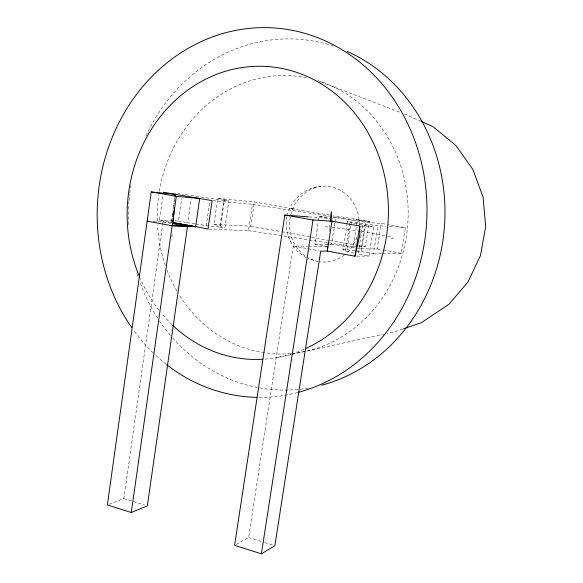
<?xml version="1.0" encoding="UTF-8"?>
<svg xmlns="http://www.w3.org/2000/svg" width="583" height="583" viewBox="0 0 583 583"><rect width="100%" height="100%" fill="white"/><g stroke="black" fill="none" stroke-linecap="round" stroke-linejoin="round"><path stroke-width="0.44" stroke-dasharray="2.92 2.19" d="M171.905 237.128L172.269 232.595M329.278 231.32L329.548 228.623M329.643 227.727L330.182 222.327M153.336 221.438L171.402 222.312L159.465 220.112L163.029 194.941M109.006 504.295L123.844 498.538L162.519 225.512M162.65 224.608L163 221.904M171.526 221.438L172.269 216.184M172.393 215.309L172.765 212.686M173.756 205.682L174.375 201.303M174.492 200.428L174.864 197.797L174.237 202.177M171.373 222.305L172 217.933M172.123 217.058L172.743 212.678M173.37 208.306L174.113 203.052M159.465 220.112L178.478 221.081L181.692 198.592M194.831 223.85L187.792 222.793L191.188 199.197M195.706 223.989L206.265 225.577L209.8 201.244M217.743 198.388L228.835 200.844L224.929 227.385L213.946 224.375L217.743 198.388L254.399 201.922L292.688 208.933L291.405 208.831L294.393 208.699M206.265 225.577L219.944 227.166L223.872 200.377L228.835 200.844M220.614 225.92L224.455 199.714M208.882 229.104L248.489 230.664L252.417 204.305L329.57 216.22M213.946 224.375L250.777 226.153L254.399 201.922M286.931 216.497C283.578 232.398 291.74 250.231 306.315 257.599M236.159 544.471L248.635 537.519L293.285 246.026L307.7 246.179M327.508 246.383L314.827 244.066L318.289 221.773M318.427 220.877L319.12 216.417L329.606 217.233M329.803 244.299L331.567 244.321L334.897 223.034M335.036 222.145L335.728 217.714L365.352 222.283L381.282 223.435L386.653 224.346M353.881 253.066L345.471 251.091L342.935 249.662L346.819 225.023M346.958 224.142L347.373 221.504L377.937 225.73L385.931 226.255M345.471 251.091L349.982 222.487L347.373 221.504M342.935 249.662L346.994 249.67L350.689 226.284M350.828 225.388L351.396 221.788M248.489 230.664L353.24 246.653L357.386 220.512L369.36 221.409L365.315 246.777L358.414 246.704M362.699 225.023L358.086 254.05L368.93 256.039L373.586 226.889L349.982 222.487M357.547 248.285L361.132 248.832L365.352 222.283M346.994 249.67L361.256 251.557L365.665 223.836M361.256 251.557L373.499 253.437L377.937 225.73M361.132 248.832L377.186 248.919L381.282 223.435M382.463 253.379L401.286 253.255L405.469 227.538L387.549 224.499M287.142 215.703C290.771 200.202 304.435 187.405 320.657 186.516M402.729 329.06L395.085 331.669L387.148 333.41M278.091 357.364L291.165 354.493M292.039 354.304L383.621 334.19M312.998 187.981L316.707 187.281M356.752 256.192L368.93 256.039M373.499 253.437L381.566 253.386M308.596 246.186L326.611 246.376M353.24 246.653L357.554 246.696M314.827 244.066L328.921 244.284M219.944 227.166L224.929 227.385M360.658 226.087L373.586 226.889M389.488 226.488L405.469 227.538M309.238 216.898L329.14 218.392M333.104 217.51L335.728 217.714M213.021 200.705L252.417 204.305M177.83 193.651L179.63 193.833M357.415 219.39L355.776 219.223L359.048 220.199L369.36 221.409L333.425 215.615M223.872 200.377L182.333 194.095M331.567 244.321L356.65 248.154M333.163 216.774L357.386 220.512M291.405 208.831L329.847 215.04M319.12 216.417L330.998 218.45M250.777 226.153L280.889 231.575M281.771 231.735L310.542 237.099M357.663 245.399L330.262 240.655M358.516 245.552L365.315 246.777M377.186 248.919L382.543 249.881M383.439 250.041L401.286 253.255M311.439 237.259L329.366 240.495M178.478 221.081L187.792 222.793M163.029 221.912L170.899 223.362M293.285 246.026L307.438 248.649M308.327 248.81L318.937 250.777M123.844 498.538L144.81 505.089M248.635 537.519L263.866 542.277M264.711 542.54L273.172 545.185M313.887 260.375L307.897 258.247M320.388 81.824L401.024 112.657M404.42 113.955L419.949 120.798M288.476 236.793L289.212 238.389M290.145 240.502L291.055 242.477M359.194 224.615A37.902 34.783 -86.6 0 0 322.29 186.349A37.902 34.783 -86.6 0 0 289.984 229.994L290.866 234.57A37.902 34.783 -86.6 0 0 306.017 256.513M356.942 237.223A37.902 34.783 -86.6 0 1 355.113 241.632L352.788 245.756A37.902 34.783 -86.6 0 1 345.092 254.385M344.502 254.858A37.902 34.783 -86.6 0 1 319.827 261.76M318.107 261.476A37.902 34.783 -86.6 0 1 308.086 257.788M387.739 236.363A35.978 1.552 9 0 1 391.244 238.287M325.197 226.743A35.978 1.552 9 0 1 329.869 227.13M332.099 227.37A35.978 1.552 9 0 1 359.959 231.269M361.744 231.553A35.978 1.552 9 0 1 385.042 235.772M317.815 80.629A139.293 125.389 -86.6 0 1 407.459 227.836A139.293 125.389 -86.6 0 1 291.609 353.546M290.691 353.626A139.293 125.389 -86.6 0 1 265.316 352.912M264.42 352.781A139.293 125.389 -86.6 0 1 178.755 294.124M176.882 290.983A139.293 125.389 -86.6 0 1 166.855 269.732M165.339 265.498A139.293 125.389 -86.6 0 1 157.505 224.761M157.352 221.117A139.293 125.389 -86.6 0 1 158.816 194.839M159.37 191.217A139.293 125.389 -86.6 0 1 308.312 78.129M303.838 349.37A146.639 130.599 -86.9 0 1 293.65 353.298M292.79 353.582A146.639 130.599 -86.9 0 1 263.727 359.201M171.854 324.491A146.639 130.599 -86.9 0 1 161.316 313.086M159.035 310.236A146.639 130.599 -86.9 0 1 140.219 278.463M146.005 135.832A175.651 158.248 -86.5 0 1 333.454 46.093M308.371 388.096A175.651 158.248 -86.5 0 1 172.808 338.089M170.462 335.371A175.651 158.248 -86.5 0 1 159.516 320.898M157.505 317.852A175.651 158.248 -86.5 0 1 139.884 282.369M137.799 276.378A175.651 158.248 -86.5 0 1 136.706 272.931M128.493 224.674A175.651 158.248 -86.5 0 1 128.938 201.39M129.011 200.486A175.651 158.248 -86.5 0 1 129.63 194.219M129.739 193.323A175.651 158.248 -86.5 0 1 130.33 188.877M130.461 187.996A175.651 158.248 -86.5 0 1 131.015 184.468M297.461 392.563A184.942 164.851 -86.8 0 1 257.926 397.38M166.06 364.186A184.942 164.851 -86.8 0 1 153.868 353.56M153.22 352.934A184.942 164.851 -86.8 0 1 133.252 329.767"/><path stroke-width="0.87" d="M172.648 223.69L187.507 226.444L147.324 505.876L131.27 512.523L107.352 504.929L151.223 191.975L176.321 196.311L199.714 198.49L195.626 226.787L173.078 222.619L174.288 207.57M175.221 196.07L175.359 194.299L151.223 191.975M327.755 246.609L327.303 251.098L320.708 251.105L274.863 545.71L261.395 553.85L234.599 545.345L284.817 215.069L308.334 216.832M327.93 244.809L328.112 243.009M330.269 221.431L331.261 211.542L331.967 221.249L327.303 251.098L355.011 256.221L359.871 234.534L359.798 226.036L331.967 221.249L312.998 219.937L284.817 215.069M131.27 512.523L176.321 196.311M261.395 553.85L312.998 219.937M355.011 256.221L359.798 226.036M403.582 328.768L421.414 322.676L449.048 304.158L467.923 282.055L480.45 255.631L485.661 226.692L483.11 197.28L472.915 169.5L455.789 145.378L432.972 126.635L420.766 121.169M172.153 225.555L195.662 226.568L207.985 229.068L212.125 200.625L163.408 192.244M195.626 226.787L172.123 225.789L147.127 221.132M173.078 222.604L195.662 226.568M139.526 276.845A146.639 130.599 -86.9 0 1 204.815 79.601A146.639 130.599 -86.9 0 1 378.323 154.641A146.639 130.599 -86.9 0 1 305.507 348.627M262.824 359.252A146.639 130.599 -86.9 0 1 172.517 325.125M347.125 51.37A175.651 158.248 -86.5 0 1 444.414 227.013A175.651 158.248 -86.5 0 1 321.801 385.188M131.671 327.529A184.942 164.851 -86.8 0 1 181.131 52.601A184.942 164.851 -86.8 0 1 415.992 143.914A184.942 164.851 -86.8 0 1 298.343 392.33M257.023 397.358A184.942 164.851 -86.8 0 1 166.767 364.732M175.359 194.299L175.111 196.048L175.359 194.299"/></g></svg>
